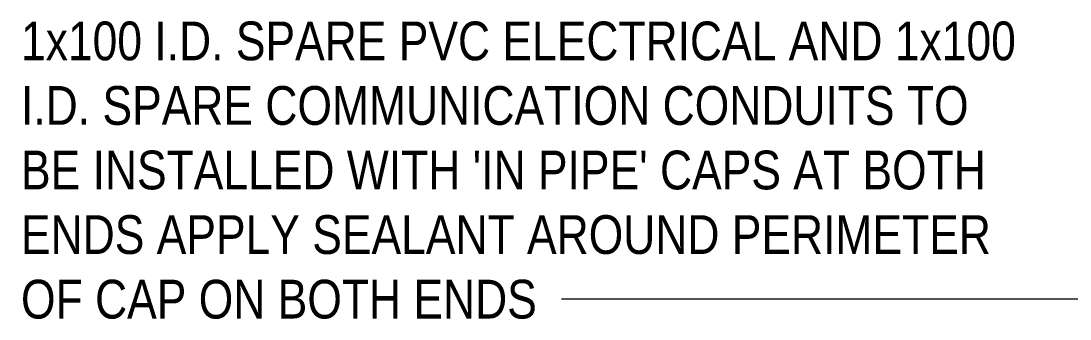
# Model space of a CAD drawing. Header units: metres. Extents: x 305 to 401, y 3 to 1216.
# Drawn here: x 305.01 to 308.391, y 1213.243 to 1214.205 of the extents above; entities that cross this region are included whole.
import ezdxf

# ---------------------------------------------------------------- set-up
doc = ezdxf.new("R2010")
doc.units = ezdxf.units.M
doc.layers.add('G-ANNO-TEXT', color=7, linetype='Continuous', lineweight=9)
doc.styles.add('Arial Narrow_1', font='ARIALN.TTF', dxfattribs={"height": 0.125})

msp = doc.modelspace()

# ---------------------------------------------------------------- linework, layer by layer
at = {"layer": 'G-ANNO-TEXT'}
for p, q in [((308.3253, 1213.3074), (306.7519, 1213.3074)), ((308.4575, 1213.3074), (308.3253, 1213.3074))]:
    msp.add_line(p, q, dxfattribs=at)

# ---------------------------------------------------------------- texts
at = {"layer": 'G-ANNO-TEXT', "char_height": 0.125, "attachment_point": 1, "style": 'Arial Narrow_1', "bg_fill": 3, "box_fill_scale": 1, "bg_fill_color": 256, "bg_fill_transparency": 0}
for s, insert in [('1x100 I.D. SPARE PVC ELECTRICAL AND 1x100 ', (305.0101, 1214.2034)), ('I.D. SPARE COMMUNICATION CONDUITS TO ', (305.0101, 1213.995)), ("BE INSTALLED WITH 'IN PIPE' CAPS AT BOTH ", (305.0101, 1213.7867)), ('ENDS APPLY SEALANT AROUND PERIMETER ', (305.0101, 1213.5783)), ('OF CAP ON BOTH ENDS', (305.0101, 1213.3699))]:
    msp.add_mtext(s, dxfattribs=dict(at, insert=insert))

doc.saveas('drawing.dxf')
